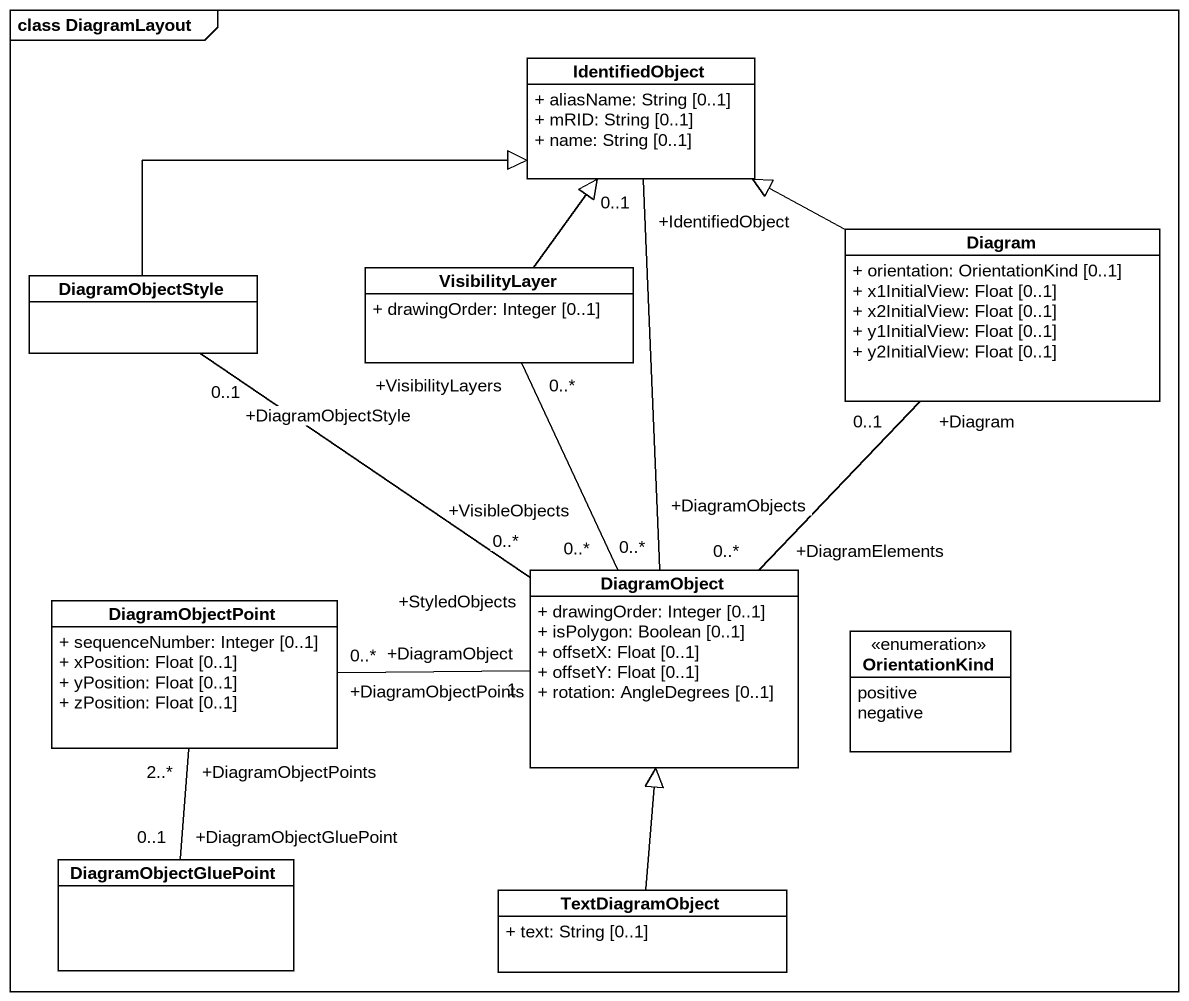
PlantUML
@startuml
mainframe class DiagramLayout
hide circle
hide empty members
skinparam classAttributeIconSize 0
class IdentifiedObject {
  + aliasName: String [0..1]
  + mRID: String [0..1]
  + name: String [0..1]
}
class Diagram {
  + orientation: OrientationKind [0..1]
  + x1InitialView: Float [0..1]
  + x2InitialView: Float [0..1]
  + y1InitialView: Float [0..1]
  + y2InitialView: Float [0..1]
}
class DiagramObjectStyle
class VisibilityLayer {
  + drawingOrder: Integer [0..1]
}
class DiagramObjectPoint {
  + sequenceNumber: Integer [0..1]
  + xPosition: Float [0..1]
  + yPosition: Float [0..1]
  + zPosition: Float [0..1]
}
class DiagramObject {
  + drawingOrder: Integer [0..1]
  + isPolygon: Boolean [0..1]
  + offsetX: Float [0..1]
  + offsetY: Float [0..1]
  + rotation: AngleDegrees [0..1]
}
enum OrientationKind {
  positive
  negative
}
class DiagramObjectGluePoint
class TextDiagramObject {
  + text: String [0..1]
}
IdentifiedObject "+IdentifiedObject\n0..1" -- "+DiagramObjects\n0..*" DiagramObject
Diagram -left-|> IdentifiedObject
DiagramObjectStyle -right-|> IdentifiedObject
VisibilityLayer -up-|> IdentifiedObject
DiagramObjectPoint "+DiagramObjectPoints\n2..*" -- "+DiagramObjectGluePoint\n0..1" DiagramObjectGluePoint
DiagramObject "+DiagramElements\n0..*" -up- "+Diagram\n0..1" Diagram
DiagramObject "+StyledObjects\n0..*" -up- "+DiagramObjectStyle\n0..1" DiagramObjectStyle
DiagramObject "+VisibleObjects\n0..*" -up- "+VisibilityLayers\n0..*" VisibilityLayer
DiagramObject "+DiagramObject\n1" -left- "+DiagramObjectPoints\n0..*" DiagramObjectPoint
TextDiagramObject -up-|> DiagramObject
@enduml
